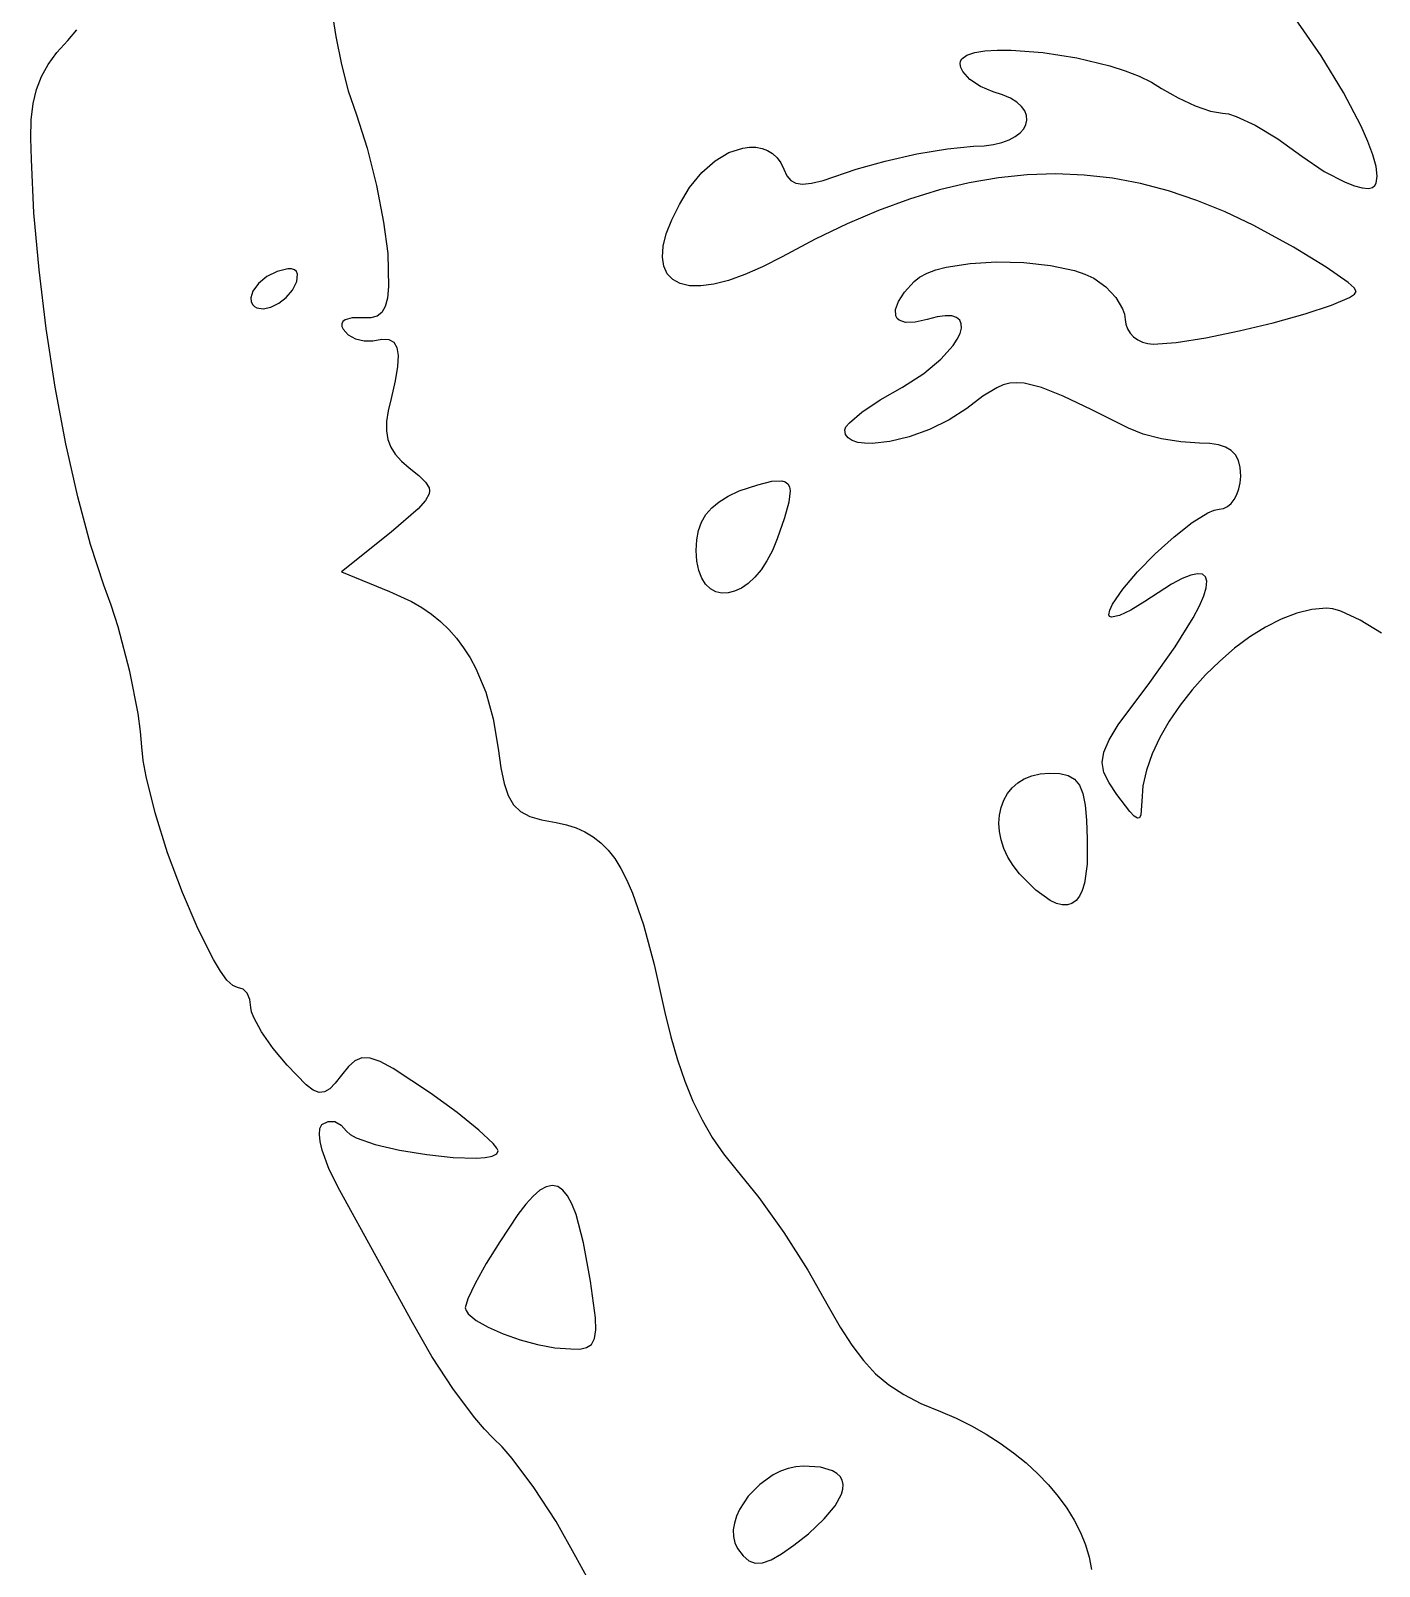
# Model space of a CAD drawing. Extents: x 239 to 1106, y -837 to 40.
# Drawn here: x 238.9 to 469.6, y -677 to -414.3 of the extents above; entities that cross this region are included whole.
import ezdxf

# ---------------------------------------------------------------- set-up
doc = ezdxf.new("R2010")
doc.units = 0

msp = doc.modelspace()

# ---------------------------------------------------------------- linework, layer by layer
at = {"layer": 'Layer 1'}
for p, q in [((290.348496, -410.200061), (291.115029, -415.291216)), ((459.682342, -418.628073), (455.272069, -412.299028)), ((245.250306, -415.99478), (246.79481, -414.151517)), ((243.420825, -418.060201), (245.250306, -415.99478)), ((291.115029, -415.291216), (292.085374, -420.098771)), ((402.161418, -417.749418), (404.269743, -417.607618)), ((404.269743, -417.607618), (406.668697, -417.613819)), ((406.668697, -417.613819), (412.078867, -418.04046)), ((240.780508, -422.151334), (241.93861, -420.082619)), ((241.93861, -420.082619), (243.420825, -418.060201)), ((292.085374, -420.098771), (293.259945, -424.580557)), ((397.932504, -419.945456), (398.008046, -419.518661)), ((398.047708, -420.603055), (397.932504, -419.945456)), ((398.008046, -419.518661), (398.229264, -419.137238)), ((398.229264, -419.137238), (399.076273, -418.506786)), ((399.076273, -418.506786), (400.408626, -418.04666)), ((400.408626, -418.04666), (402.161418, -417.749418)), ((412.078867, -418.04046), (417.872685, -418.969808)), ((417.872685, -418.969808), (423.530909, -420.342332)), ((463.513839, -424.884356), (459.682342, -418.628073)), ((239.923369, -424.355643), (240.780508, -422.151334)), ((398.377886, -421.290419), (398.047708, -420.603055)), ((399.590559, -422.66184), (398.377886, -421.290419)), ((401.385315, -423.874512), (399.590559, -422.66184)), ((423.530909, -420.342332), (426.14691, -421.176182)), ((426.14691, -421.176182), (428.534296, -422.098502)), ((428.534296, -422.098502), (430.628163, -423.10185)), ((239.344043, -426.784843), (239.923369, -424.355643)), ((293.259945, -424.580557), (294.639154, -428.694406)), ((403.576944, -424.743226), (401.385315, -423.874512)), ((405.185322, -425.266398), (403.576944, -424.743226)), ((406.522089, -425.872666), (405.185322, -425.266398)), ((430.628163, -423.10185), (432.363604, -424.178786)), ((432.363604, -424.178786), (435.225513, -425.792745)), ((466.538356, -430.664389), (463.513839, -424.884356)), ((239.019377, -429.528235), (239.344043, -426.784843)), ((407.593446, -426.545906), (406.522089, -425.872666)), ((408.405594, -427.269996), (407.593446, -426.545906)), ((408.964733, -428.028813), (408.405594, -427.269996)), ((409.277066, -428.806233), (408.964733, -428.028813)), ((435.225513, -425.792745), (438.113878, -427.142119)), ((438.113878, -427.142119), (440.737655, -428.068159)), ((440.737655, -428.068159), (442.805804, -428.412116)), ((238.926222, -432.675114), (239.019377, -429.528235)), ((294.639154, -428.694406), (296.469188, -434.382948)), ((408.795236, -431.088883), (409.186117, -430.352391)), ((409.186117, -430.352391), (409.348794, -429.586133)), ((409.348794, -429.586133), (409.277066, -428.806233)), ((442.805804, -428.412116), (443.816182, -428.553778)), ((443.816182, -428.553778), (445.120909, -428.963331)), ((445.120909, -428.963331), (448.414974, -430.493502)), ((448.414974, -430.493502), (452.291129, -432.817423)), ((467.676684, -433.249722), (466.538356, -430.664389)), ((239.041426, -436.31478), (238.926222, -432.675114)), ((405.073707, -433.414735), (406.315388, -432.958536)), ((406.315388, -432.958536), (407.353671, -432.408079)), ((407.353671, -432.408079), (408.182354, -431.779487)), ((408.182354, -431.779487), (408.795236, -431.088883)), ((452.291129, -432.817423), (456.352504, -435.749886)), ((468.527691, -435.564684), (467.676684, -433.249722)), ((296.469188, -434.382948), (298.061095, -440.759405)), ((355.987153, -436.539229), (358.37502, -435.144104)), ((358.37502, -435.144104), (360.749659, -434.374056)), ((360.749659, -434.374056), (361.894811, -434.230671)), ((361.894811, -434.230671), (362.992007, -434.252237)), ((362.992007, -434.252237), (364.026366, -434.441648)), ((364.026366, -434.441648), (364.983003, -434.801798)), ((364.983003, -434.801798), (365.847036, -435.335581)), ((365.847036, -435.335581), (366.603582, -436.045891)), ((385.069325, -436.596557), (390.488882, -435.397112)), ((390.488882, -435.397112), (395.749689, -434.515167)), ((395.749689, -434.515167), (400.190284, -434.056556)), ((400.190284, -434.056556), (402.004954, -433.979868)), ((402.004954, -433.979868), (403.634828, -433.760554)), ((403.634828, -433.760554), (405.073707, -433.414735)), ((456.352504, -435.749886), (460.193365, -438.373669)), ((469.062852, -437.55884), (468.527691, -435.564684)), ((239.482415, -445.485915), (239.041426, -436.31478)), ((351.647984, -441.112106), (353.70512, -438.53628)), ((353.70512, -438.53628), (355.987153, -436.539229)), ((366.603582, -436.045891), (367.237759, -436.935621)), ((367.237759, -436.935621), (367.734684, -438.007666)), ((367.734684, -438.007666), (368.291411, -439.118914)), ((374.481566, -439.912662), (380.152484, -438.007666)), ((380.152484, -438.007666), (385.069325, -436.596557)), ((460.193365, -438.373669), (463.796092, -440.23016)), ((469.253641, -439.181752), (469.062852, -437.55884)), ((298.061095, -440.759405), (299.282587, -447.030012)), ((349.903116, -444.00784), (351.647984, -441.112106)), ((368.291411, -439.118914), (368.960586, -439.912662)), ((368.960586, -439.912662), (369.828199, -440.388911)), ((369.828199, -440.388911), (370.98024, -440.547661)), ((370.98024, -440.547661), (372.502699, -440.388911)), ((372.502699, -440.388911), (374.481566, -439.912662)), ((399.465314, -440.329916), (394.392687, -441.546652)), ((404.462699, -439.467887), (399.465314, -440.329916)), ((409.397659, -438.960151), (404.462699, -439.467887)), ((414.283009, -438.806294), (409.397659, -438.960151)), ((419.131564, -439.005904), (414.283009, -438.806294)), ((423.95614, -439.558565), (419.131564, -439.005904)), ((428.769553, -440.463866), (423.95614, -439.558565)), ((433.584618, -441.721392), (428.769553, -440.463866)), ((463.796092, -440.23016), (465.367597, -440.82933)), ((465.367597, -440.82933), (466.710899, -441.187069)), ((466.710899, -441.187069), (467.769776, -441.286839)), ((467.769776, -441.286839), (468.488004, -441.112106)), ((468.488004, -441.112106), (468.83173, -440.809713)), ((468.83173, -440.809713), (469.071534, -440.382987)), ((469.071534, -440.382987), (469.253641, -439.181752)), ((389.232003, -443.118509), (383.970446, -445.045898)), ((394.392687, -441.546652), (389.232003, -443.118509)), ((438.414151, -443.33073), (433.584618, -441.721392)), ((443.270968, -445.291465), (438.414151, -443.33073)), ((240.346732, -455.232508), (239.482415, -445.485915)), ((348.576619, -446.656769), (349.903116, -444.00784)), ((383.970446, -445.045898), (378.595201, -447.329236)), ((448.167884, -447.603186), (443.270968, -445.291465)), ((299.282587, -447.030012), (300.001374, -452.401006)), ((347.132437, -451.179481), (347.656918, -449.050209)), ((347.656918, -449.050209), (348.576619, -446.656769)), ((378.595201, -447.329236), (373.093452, -449.968934)), ((454.950051, -451.35146), (448.167884, -447.603186)), ((346.991601, -453.035902), (347.132437, -451.179481)), ((373.093452, -449.968934), (367.452384, -452.965406)), ((460.515127, -454.72931), (454.950051, -451.35146)), ((300.001374, -452.401006), (300.133666, -458.089548)), ((347.222835, -454.61079), (346.991601, -453.035902)), ((367.452384, -452.965406), (364.137108, -454.683337)), ((395.551161, -454.768995), (399.614717, -454.118011)), ((399.614717, -454.118011), (404.141293, -453.847365)), ((404.141293, -453.847365), (408.826619, -453.960364)), ((408.826619, -453.960364), (413.366425, -454.460315)), ((241.58146, -465.256906), (240.346732, -455.232508)), ((279.315053, -456.370255), (277.881895, -457.552058)), ((281.09217, -455.50595), (279.315053, -456.370255)), ((282.891333, -455.016471), (281.09217, -455.50595)), ((283.55279, -455.024739), (282.891333, -455.016471)), ((284.055498, -455.18845), (283.55279, -455.024739)), ((284.399455, -455.497682), (284.055498, -455.18845)), ((284.584663, -455.942512), (284.399455, -455.497682)), ((284.47883, -457.19928), (284.584663, -455.942512)), ((347.814563, -455.895464), (347.222835, -454.61079)), ((348.755209, -456.881242), (347.814563, -455.895464)), ((350.033198, -457.559443), (348.755209, -456.881242)), ((358.287074, -457.022833), (355.775468, -457.66176)), ((361.078146, -456.032919), (358.287074, -457.022833)), ((364.137108, -454.683337), (361.078146, -456.032919)), ((390.030194, -457.19875), (390.989583, -456.451372)), ((390.989583, -456.451372), (392.254897, -455.797011)), ((392.254897, -455.797011), (393.788101, -455.236081)), ((393.788101, -455.236081), (395.551161, -454.768995)), ((413.366425, -454.460315), (417.45644, -455.350527)), ((417.45644, -455.350527), (419.237692, -455.943014)), ((419.237692, -455.943014), (420.792394, -456.634306)), ((420.792394, -456.634306), (422.820865, -458.133609)), ((464.281031, -457.366323), (460.515127, -454.72931)), ((276.924987, -458.839696), (276.57662, -460.0215)), ((277.881895, -457.552058), (276.924987, -458.839696)), ((282.648806, -459.942126), (283.734149, -458.686458)), ((283.734149, -458.686458), (284.47884, -457.19928)), ((284.47884, -457.19928), (284.47883, -457.19928)), ((300.133666, -458.089548), (299.951765, -460.050775)), ((351.636955, -457.921383), (350.033198, -457.559443)), ((353.554903, -457.958383), (351.636955, -457.921383)), ((355.775468, -457.66176), (353.554903, -457.958383)), ((387.366728, -460.633923), (388.414034, -459.017209)), ((388.414034, -459.017209), (390.030194, -457.19875)), ((422.820865, -458.133609), (424.531837, -459.950412)), ((465.307394, -458.291261), (464.281031, -457.366323)), ((464.521362, -459.928368), (465.368855, -459.365579)), ((465.665684, -458.892086), (465.307394, -458.291261)), ((465.368855, -459.365579), (465.665684, -458.892086)), ((276.57662, -460.0215), (276.649863, -460.640928)), ((276.649863, -460.640928), (276.858291, -461.127238)), ((276.858291, -461.127238), (277.184955, -461.486217)), ((277.184955, -461.486217), (277.612905, -461.723653)), ((277.612905, -461.723653), (278.704862, -461.857047)), ((278.704862, -461.857047), (279.998564, -461.573722)), ((279.998564, -461.573722), (281.358412, -460.919981)), ((281.358412, -460.919981), (282.648806, -459.942126)), ((299.578041, -461.50268), (298.992651, -462.504794)), ((299.951765, -460.050775), (299.578041, -461.50268)), ((386.875045, -462.005897), (387.366728, -460.633923)), ((386.925758, -463.090136), (386.875045, -462.005897)), ((424.531837, -459.950412), (425.713642, -461.87305)), ((425.713642, -461.87305), (426.039961, -462.807911)), ((456.914599, -462.741767), (461.432355, -461.255692)), ((461.432355, -461.255692), (464.521362, -459.928368)), ((292.336733, -464.063651), (292.156486, -464.439578)), ((292.156486, -464.439578), (292.168063, -464.881652)), ((292.168063, -464.881652), (292.381384, -465.383256)), ((292.69888, -463.760483), (292.336733, -464.063651)), ((293.929191, -463.398887), (292.69888, -463.760483)), ((295.768044, -463.407706), (293.929191, -463.398887)), ((297.107496, -463.397776), (295.768044, -463.407706)), ((298.17575, -463.116649), (297.107496, -463.397776)), ((298.992651, -462.504794), (298.17575, -463.116649)), ((387.150378, -463.51092), (386.925758, -463.090136)), ((387.505636, -463.843647), (387.150378, -463.51092)), ((388.601451, -464.223434), (387.505636, -463.843647)), ((390.199973, -464.186503), (388.601451, -464.223434)), ((392.287974, -463.68986), (390.199973, -464.186503)), ((393.98606, -463.243107), (392.287974, -463.68986)), ((395.381941, -463.052668), (393.98606, -463.243107)), ((396.484301, -463.097044), (395.381941, -463.052668)), ((397.301819, -463.354739), (396.484301, -463.097044)), ((397.843179, -463.804256), (397.301819, -463.354739)), ((398.117061, -464.424097), (397.843179, -463.804256)), ((398.132149, -465.192765), (398.117061, -464.424097)), ((426.039961, -462.807911), (426.154614, -463.689856)), ((426.154614, -463.689856), (426.256589, -464.519987)), ((426.256589, -464.519987), (426.547079, -465.303815)), ((445.656589, -465.661), (451.484032, -464.2543)), ((451.484032, -464.2543), (456.914599, -462.741767)), ((243.133683, -475.261455), (241.58146, -465.256906)), ((292.381384, -465.383256), (293.254508, -466.326936)), ((293.254508, -466.326936), (294.498049, -467.006034)), ((294.498049, -467.006034), (295.953257, -467.367629)), ((295.953257, -467.367629), (297.461384, -467.358806)), ((297.461384, -467.358806), (298.983839, -467.08871)), ((298.983839, -467.08871), (300.168951, -467.155958)), ((300.168951, -467.155958), (301.023334, -467.606852)), ((396.711457, -468.176759), (397.420665, -467.090593)), ((397.420665, -467.090593), (397.897123, -466.088763)), ((397.897123, -466.088763), (398.132149, -465.192765)), ((426.547079, -465.303815), (427.002934, -466.021497)), ((427.002934, -466.021497), (427.601003, -466.653189)), ((427.601003, -466.653189), (428.318133, -467.179047)), ((428.318133, -467.179047), (429.131174, -467.579229)), ((434.874829, -467.627735), (439.948209, -466.829576)), ((439.948209, -466.829576), (445.656589, -465.661)), ((301.023334, -467.606852), (301.553603, -468.487693)), ((301.553603, -468.487693), (301.766372, -469.844784)), ((301.766372, -469.844784), (301.668255, -471.724427)), ((394.629519, -470.51611), (396.711457, -468.176759)), ((429.131174, -467.579229), (430.016975, -467.833889)), ((430.016975, -467.833889), (430.952384, -467.923186)), ((430.952384, -467.923186), (434.874829, -467.627735)), ((301.668255, -471.724427), (301.265868, -474.172924)), ((391.720764, -472.934836), (394.629519, -470.51611)), ((244.950488, -484.948501), (243.133683, -475.261455)), ((301.265868, -474.172924), (300.565824, -477.236576)), ((384.249056, -477.43936), (388.054644, -475.26096)), ((388.054644, -475.26096), (391.720764, -472.934836)), ((404.176577, -475.371194), (401.823981, -476.818135)), ((405.294168, -474.906313), (404.176577, -475.371194)), ((406.423334, -474.618785), (405.294168, -474.906313)), ((407.602108, -474.512331), (406.423334, -474.618785)), ((408.868524, -474.590672), (407.602108, -474.512331)), ((411.81642, -475.316622), (408.868524, -474.590672)), ((415.571296, -476.826399), (411.81642, -475.316622)), ((300.565824, -477.236576), (300.05099, -479.320167)), ((381.104927, -479.564844), (384.249056, -477.43936)), ((401.823981, -476.818135), (399.061274, -478.92984)), ((420.437423, -479.14977), (415.571296, -476.826399)), ((300.05099, -479.320167), (299.780895, -481.152405)), ((378.966213, -481.372828), (381.104927, -479.564844)), ((399.061274, -478.92984), (396.057155, -480.893267)), ((426.719074, -482.3165), (420.437423, -479.14977)), ((299.780895, -481.152405), (299.762154, -482.772975)), ((299.762154, -482.772975), (300.001381, -484.221566)), ((378.176874, -482.59873), (378.381375, -482.075075)), ((378.3308, -483.363678), (378.176874, -482.59873)), ((378.381375, -482.075075), (378.966213, -481.372828)), ((392.702465, -482.519351), (389.228713, -483.76179)), ((396.057155, -480.893267), (392.702465, -482.519351)), ((429.250224, -483.308687), (426.719074, -482.3165)), ((432.363472, -484.115666), (429.250224, -483.308687)), ((246.978956, -494.020389), (244.950488, -484.948501)), ((300.001381, -484.221566), (300.50519, -485.537864)), ((300.50519, -485.537864), (301.280198, -486.761557)), ((378.773287, -483.969049), (378.3308, -483.363678)), ((379.475396, -484.420632), (378.773287, -483.969049)), ((380.408188, -484.724213), (379.475396, -484.420632)), ((381.542724, -484.885581), (380.408188, -484.724213)), ((382.850065, -484.910523), (381.542724, -484.885581)), ((385.86741, -484.574281), (382.850065, -484.910523)), ((389.228713, -483.76179), (385.86741, -484.574281)), ((435.688395, -484.658062), (432.363472, -484.115666)), ((438.854574, -484.8565), (435.688395, -484.658062)), ((440.616258, -484.925402), (438.854574, -484.8565)), ((442.100129, -485.143132), (440.616258, -484.925402)), ((443.319416, -485.526226), (442.100129, -485.143132)), ((444.287349, -486.091221), (443.319416, -485.526226)), ((301.280198, -486.761557), (302.333018, -487.932332)), ((302.333018, -487.932332), (303.670264, -489.089876)), ((445.017157, -486.854654), (444.287349, -486.091221)), ((445.522069, -487.83306), (445.017157, -486.854654)), ((445.815315, -489.042977), (445.522069, -487.83306)), ((303.670264, -489.089876), (305.331076, -490.419407)), ((305.331076, -490.419407), (306.479257, -491.524042)), ((445.910124, -490.50094), (445.815315, -489.042977)), ((445.833505, -491.634788), (445.910124, -490.50094)), ((306.479257, -491.524042), (307.078428, -492.522845)), ((307.092209, -493.534878), (306.484219, -494.679205)), ((307.078428, -492.522845), (307.160766, -493.019767)), ((307.160766, -493.019767), (307.092209, -493.534878)), ((358.259932, -493.918433), (360.11477, -493.042)), ((360.11477, -493.042), (363.310714, -491.981464)), ((363.310714, -491.981464), (365.732751, -491.383947)), ((365.732751, -491.383947), (367.427184, -491.315596)), ((367.427184, -491.315596), (368.016018, -491.500529)), ((368.016018, -491.500529), (368.440315, -491.842557)), ((368.440315, -491.842557), (368.705862, -492.349951)), ((368.818448, -493.030976), (368.607884, -494.946999)), ((368.705862, -492.349951), (368.818448, -493.030976)), ((444.81651, -494.487325), (445.270161, -493.651132)), ((445.270161, -493.651132), (445.614672, -492.692569)), ((445.614672, -492.692569), (445.833505, -491.634788)), ((249.166174, -502.179467), (246.978956, -494.020389)), ((305.218078, -496.074889), (300.565824, -500.096576)), ((306.484219, -494.679205), (305.218078, -496.074889)), ((354.435052, -497.063668), (355.436609, -495.909423)), ((355.436609, -495.909423), (356.706057, -494.867626)), ((356.706057, -494.867626), (358.259932, -493.918433)), ((368.607884, -494.946999), (367.854928, -497.656772)), ((440.294344, -496.771008), (441.377757, -496.307919)), ((441.377757, -496.307919), (442.241234, -496.14538)), ((442.241234, -496.14538), (442.966081, -496.030176)), ((442.966081, -496.030176), (443.647933, -495.699998)), ((443.647933, -495.699998), (444.270255, -495.177997)), ((444.270255, -495.177997), (444.81651, -494.487325)), ((353.169464, -499.788875), (353.68485, -498.350204)), ((353.68485, -498.350204), (354.435052, -497.063668)), ((367.854928, -497.656772), (366.60588, -501.22644)), ((434.522017, -500.89299), (437.619848, -498.451661)), ((437.619848, -498.451661), (440.294344, -496.771008)), ((300.565824, -500.096576), (292.099164, -506.869906)), ((352.777, -503.202), (352.87236, -501.399526)), ((352.87236, -501.399526), (353.169464, -499.788875)), ((366.60588, -501.22644), (365.799452, -503.226802)), ((431.305122, -503.800646), (434.522017, -500.89299)), ((251.459226, -509.12808), (249.166174, -502.179467)), ((352.888877, -505.071162), (352.77698, -503.20199)), ((352.77698, -503.20199), (352.777, -503.202)), ((365.799452, -503.226802), (364.877269, -504.992346)), ((428.273434, -506.880282), (431.305122, -503.800646)), ((292.099164, -506.869906), (300.283604, -510.256566)), ((353.209133, -506.659215), (352.888877, -505.071162)), ((353.714598, -507.969454), (353.209133, -506.659215)), ((363.862481, -506.519764), (362.77824, -507.80575)), ((364.877269, -504.992346), (363.862481, -506.519764)), ((425.731226, -509.837548), (428.273434, -506.880282)), ((252.69891, -512.573731), (251.459226, -509.12808)), ((354.382121, -509.005189), (353.714598, -507.969454)), ((355.18855, -509.769726), (354.382121, -509.005189)), ((361.647696, -508.846996), (360.494002, -509.640195)), ((362.77824, -507.80575), (361.647696, -508.846996)), ((434.092039, -508.978772), (429.541214, -511.9498)), ((435.891202, -508.03441), (434.092039, -508.978772)), ((437.372865, -507.443098), (435.891202, -508.03441)), ((438.537028, -507.19905), (437.372865, -507.443098)), ((439.383692, -507.296478), (438.537028, -507.19905)), ((439.912857, -507.729595), (439.383692, -507.296478)), ((440.124522, -508.492612), (439.912857, -507.729595)), ((440.018688, -509.579744), (440.124522, -508.492612)), ((300.283604, -510.256566), (304.09359, -511.964231)), ((304.09359, -511.964231), (305.839835, -512.988802)), ((356.110734, -510.266372), (355.18855, -509.769726)), ((357.125522, -510.498435), (356.110734, -510.266372)), ((358.209764, -510.469221), (357.125522, -510.498435)), ((359.340307, -510.182039), (358.209764, -510.469221)), ((360.494002, -509.640195), (359.340307, -510.182039)), ((423.982769, -512.378097), (425.731226, -509.837548)), ((429.541214, -511.9498), (427.142329, -513.413828)), ((438.854523, -512.703198), (439.595355, -510.985201)), ((439.595355, -510.985201), (440.018688, -509.579744)), ((253.862526, -516.26743), (252.69891, -512.573731)), ((305.839835, -512.988802), (307.480248, -514.128301)), ((307.480248, -514.128301), (309.014829, -515.383556)), ((423.332334, -514.20758), (423.501282, -513.400119)), ((423.460216, -514.527282), (423.332334, -514.20758)), ((423.826222, -514.648548), (423.460216, -514.527282)), ((423.501282, -513.400119), (423.982769, -512.378097)), ((425.166777, -514.348688), (423.826222, -514.648548)), ((427.142329, -513.413828), (425.166777, -514.348688)), ((434.727033, -519.674545), (437.796191, -514.727945)), ((437.796191, -514.727945), (438.854523, -512.703198)), ((455.500164, -513.941892), (452.847855, -514.965084)), ((458.091287, -513.300692), (455.500164, -513.941892)), ((460.58567, -513.07869), (458.091287, -513.300692)), ((461.687549, -513.219801), (460.58567, -513.07869)), ((463.050702, -513.625495), (461.687549, -513.219801)), ((466.335939, -515.124799), (463.050702, -513.625495)), ((255.868949, -523.909487), (253.862526, -516.26743)), ((309.014829, -515.383556), (310.443577, -516.755393)), ((310.443577, -516.755393), (311.766494, -518.244639)), ((450.169914, -516.33306), (447.501894, -518.008615)), ((452.847855, -514.965084), (450.169914, -516.33306)), ((469.991591, -517.364936), (466.335939, -515.124799)), ((311.766494, -518.244639), (312.983579, -519.85212)), ((312.983579, -519.85212), (314.094832, -521.578663)), ((430.38788, -525.7787), (434.727033, -519.674545)), ((444.879348, -519.954541), (442.337831, -522.13363)), ((447.501894, -518.008615), (444.879348, -519.954541)), ((314.094832, -521.578663), (315.100252, -523.425096)), ((442.337831, -522.13363), (439.912895, -524.508677)), ((257.293288, -531.075292), (255.868949, -523.909487)), ((315.100252, -523.425096), (316.793598, -527.480936)), ((439.912895, -524.508677), (437.640094, -527.042475)), ((316.793598, -527.480936), (318.063615, -532.026255)), ((424.981563, -533.063558), (430.38788, -525.7787)), ((437.640094, -527.042475), (435.554983, -529.697816)), ((435.554983, -529.697816), (433.693113, -532.437494)), ((257.729299, -534.173673), (257.293288, -531.075292)), ((318.063615, -532.026255), (318.910304, -537.067666)), ((423.392962, -535.621196), (424.981563, -533.063558)), ((433.693113, -532.437494), (432.090039, -535.224301)), ((257.950336, -536.78588), (257.729299, -534.173673)), ((422.485663, -537.702584), (423.392962, -535.621196)), ((432.090039, -535.224301), (430.781314, -538.021031)), ((258.183785, -539.155483), (257.950336, -536.78588)), ((318.910304, -537.067666), (319.357891, -540.403067)), ((422.213363, -539.49293), (422.485663, -537.702584)), ((430.781314, -538.021031), (429.802492, -540.790477)), ((258.653703, -541.878553), (258.183785, -539.155483)), ((319.357891, -540.403067), (319.898082, -543.060474)), ((422.529761, -541.177443), (422.213363, -539.49293)), ((429.802492, -540.790477), (429.189126, -543.495433)), ((260.1905, -548.105625), (258.653703, -541.878553)), ((319.898082, -543.060474), (320.597023, -545.129183)), ((406.810597, -543.816408), (407.7755, -542.959548)), ((407.7755, -542.959548), (408.899152, -542.261437)), ((408.899152, -542.261437), (410.176593, -541.740265)), ((410.176593, -541.740265), (411.602863, -541.414223)), ((411.602863, -541.414223), (413.173, -541.3015)), ((413.173, -541.3015), (414.979883, -541.393002)), ((414.979883, -541.393002), (416.409734, -541.716014)), ((416.409734, -541.716014), (417.508856, -542.343297)), ((417.508856, -542.343297), (418.323551, -543.347611)), ((418.323551, -543.347611), (418.900122, -544.801718)), ((423.388554, -542.94133), (422.529761, -541.177443)), ((424.74344, -544.9698), (423.388554, -542.94133)), ((429.189126, -543.495433), (428.97677, -546.09869)), ((320.597023, -545.129183), (321.520859, -546.698492)), ((404.918, -547.157586), (405.376887, -545.933618)), ((405.376887, -545.933618), (406.009406, -544.813828)), ((406.009406, -544.813828), (406.810597, -543.816408)), ((418.900122, -544.801718), (419.28487, -546.778378)), ((426.952709, -547.884626), (424.74344, -544.9698)), ((428.97677, -546.09869), (428.831249, -548.422612)), ((262.335833, -554.908166), (260.1905, -548.105625)), ((321.520859, -546.698492), (322.735736, -547.857698)), ((322.735736, -547.857698), (324.307801, -548.696098)), ((324.307801, -548.696098), (326.303198, -549.302988)), ((404.540969, -549.845302), (404.637707, -548.467544)), ((404.637707, -548.467544), (404.918, -547.157586)), ((419.28487, -546.778378), (419.524099, -549.350352)), ((427.695195, -548.67562), (426.952709, -547.884626)), ((428.235937, -549.026744), (427.695195, -548.67562)), ((428.6047, -548.941305), (428.235937, -549.026744)), ((428.831249, -548.422612), (428.6047, -548.941305)), ((326.303198, -549.302988), (328.788074, -549.767666)), ((328.788074, -549.767666), (330.569256, -550.147659)), ((330.569256, -550.147659), (332.216081, -550.664492)), ((332.216081, -550.664492), (333.73971, -551.33594)), ((333.73971, -551.33594), (335.151305, -552.179781)), ((404.632746, -551.27267), (404.540969, -549.845302)), ((404.918, -552.731456), (404.632746, -551.27267)), ((419.524099, -549.350352), (419.66411, -552.5904)), ((335.151305, -552.179781), (336.462028, -553.21379)), ((336.462028, -553.21379), (337.683042, -554.455746)), ((405.401692, -554.203473), (404.918, -552.731456)), ((406.088782, -555.670529), (405.401692, -554.203473)), ((419.66411, -552.5904), (419.653086, -556.850189)), ((264.864807, -561.727242), (262.335833, -554.908166)), ((337.683042, -554.455746), (338.825508, -555.923423)), ((338.825508, -555.923423), (339.900588, -557.6346)), ((406.984231, -557.114435), (406.088782, -555.670529)), ((419.653086, -556.850189), (419.205499, -560.104559)), ((339.900588, -557.6346), (340.919444, -559.607052)), ((408.093, -558.517), (406.984231, -557.114435)), ((408.09301, -558.51706), (408.093, -558.517)), ((410.882155, -561.295171), (408.09301, -558.51706)), ((267.552529, -568.003924), (264.864807, -561.727242)), ((340.919444, -559.607052), (341.893238, -561.858556)), ((341.893238, -561.858556), (343.750289, -567.269827)), ((413.314114, -563.067874), (410.882155, -561.295171)), ((418.822129, -561.354712), (418.334579, -562.35351)), ((419.205499, -560.104559), (418.822129, -561.354712)), ((414.392015, -563.577196), (413.314114, -563.067874)), ((415.375657, -563.835166), (414.392015, -563.577196)), ((416.263389, -563.841782), (415.375657, -563.835166)), ((417.053555, -563.597045), (416.263389, -563.841782)), ((417.744503, -563.100954), (417.053555, -563.597045)), ((418.334579, -562.35351), (417.744503, -563.100954)), ((343.750289, -567.269827), (345.561035, -574.010626)), ((270.174104, -573.179278), (267.552529, -568.003924)), ((271.389807, -575.179292), (270.174104, -573.179278)), ((272.504637, -576.694374), (271.389807, -575.179292)), ((345.561035, -574.010626), (347.414774, -582.223166)), ((273.490484, -577.654659), (272.504637, -576.694374)), ((274.319236, -577.99028), (273.490484, -577.654659)), ((275.267328, -578.241634), (274.319236, -577.99028)), ((275.977294, -578.942779), (275.267328, -578.241634)), ((276.422676, -580.014339), (275.977294, -578.942779)), ((276.577016, -581.37694), (276.422676, -580.014339)), ((276.704898, -582.137065), (276.577016, -581.37694)), ((277.070904, -583.118777), (276.704898, -582.137065)), ((278.411458, -585.57499), (277.070904, -583.118777)), ((347.414774, -582.223166), (348.422395, -586.419566)), ((280.387011, -588.40162), (278.411458, -585.57499)), ((348.422395, -586.419566), (349.549077, -590.341463)), ((282.785896, -591.25471), (280.387011, -588.40162)), ((294.401121, -590.496237), (293.286555, -591.484014)), ((295.58183, -590.011168), (294.401121, -590.496237)), ((296.967588, -590.055265), (295.58183, -590.011168)), ((298.697301, -590.654986), (296.967588, -590.055265)), ((300.909874, -591.83679), (298.697301, -590.654986)), ((349.549077, -590.341463), (350.80805, -594.005393)), ((286.066728, -594.614915), (282.785896, -591.25471)), ((292.099226, -592.94804), (291.027665, -594.333794)), ((293.286555, -591.484014), (292.099226, -592.94804)), ((307.339226, -596.05248), (300.909874, -591.83679)), ((287.270583, -595.51119), (286.066728, -594.614915)), ((288.289228, -595.911371), (287.270583, -595.51119)), ((289.202041, -595.835303), (288.289228, -595.911371)), ((290.088395, -595.30283), (289.202041, -595.835303)), ((291.027665, -594.333794), (290.088395, -595.30283)), ((311.885643, -599.381817), (307.339226, -596.05248)), ((350.80805, -594.005393), (352.212542, -597.427891)), ((352.212542, -597.427891), (353.775781, -600.625492)), ((288.40612, -602.108135), (288.712596, -601.4147)), ((288.712596, -601.4147), (289.810616, -600.876714)), ((289.810616, -600.876714), (290.935093, -600.920811)), ((290.935093, -600.920811), (292.006655, -601.494076)), ((292.006655, -601.494076), (292.945926, -602.54359)), ((315.558938, -602.367196), (311.885643, -599.381817)), ((353.775781, -600.625492), (355.510997, -603.614732)), ((288.32454, -603.099225), (288.40612, -602.108135)), ((288.454626, -604.341667), (288.32454, -603.099225)), ((292.945926, -602.54359), (293.563079, -603.127326)), ((293.563079, -603.127326), (294.628783, -603.707755)), ((294.628783, -603.707755), (297.836299, -604.819005)), ((318.015153, -604.66466), (315.558938, -602.367196)), ((355.510997, -603.614732), (357.431418, -606.412145)), ((288.78315, -605.78916), (288.454626, -604.341667)), ((289.982593, -609.11409), (288.78315, -605.78916)), ((297.836299, -604.819005), (302.029386, -605.797962)), ((302.029386, -605.797962), (306.668957, -606.565254)), ((306.668957, -606.565254), (311.215925, -607.041503)), ((317.875697, -606.803377), (318.640438, -606.43792)), ((318.679367, -605.447937), (318.015153, -604.66466)), ((318.640438, -606.43792), (318.910326, -605.93025)), ((318.910326, -605.93025), (318.679367, -605.447937)), ((357.431418, -606.412145), (359.550274, -609.034266)), ((291.817036, -612.7036), (289.982593, -609.11409)), ((311.215925, -607.041503), (315.1312, -607.147336)), ((315.1312, -607.147336), (316.683489, -607.036541)), ((316.683489, -607.036541), (317.875697, -606.803377)), ((359.550274, -609.034266), (363.488147, -613.884953)), ((328.137004, -611.849152), (327.130486, -612.061435)), ((329.070761, -612.033331), (328.137004, -611.849152)), ((304.234836, -635.2814), (291.817036, -612.7036)), ((324.872711, -613.660505), (323.608226, -615.039851)), ((326.044593, -612.666459), (324.872711, -613.660505)), ((327.130486, -612.061435), (326.044593, -612.666459)), ((329.938373, -612.617692), (329.070761, -612.033331)), ((330.746454, -613.605955), (329.938373, -612.617692)), ((331.501618, -615.001841), (330.746454, -613.605955)), ((363.488147, -613.884953), (367.769975, -619.899799)), ((322.244522, -616.800778), (319.193, -621.452492)), ((323.608226, -615.039851), (322.244522, -616.800778)), ((332.21048, -616.80907), (331.501618, -615.001841)), ((333.515757, -621.672438), (332.21048, -616.80907)), ((319.193, -621.452492), (316.838212, -625.200756)), ((334.7152, -628.225822), (333.515757, -621.672438)), ((367.769975, -619.899799), (371.893053, -626.337978)), ((316.838212, -625.200756), (314.959673, -628.578604)), ((371.893053, -626.337978), (375.354674, -632.458666)), ((314.959673, -628.578604), (313.716132, -631.215622)), ((334.7152, -628.225842), (334.7152, -628.225822)), ((335.535411, -634.478821), (334.7152, -628.225842)), ((313.716132, -631.215622), (313.26634, -632.741392)), ((313.26634, -632.741392), (313.394773, -633.239208)), ((375.354674, -632.458666), (377.406296, -636.082347)), ((307.546547, -641.106635), (304.234836, -635.2814)), ((313.394773, -633.239208), (313.764639, -633.773818)), ((313.764639, -633.773818), (315.136063, -634.915384)), ((315.136063, -634.915384), (317.195404, -636.090023)), ((335.578407, -636.550286), (335.535411, -634.478821)), ((317.195404, -636.090023), (319.757453, -637.221667)), ((319.757453, -637.221667), (322.636999, -638.234248)), ((322.636999, -638.234248), (325.648835, -639.0517)), ((334.830959, -639.013114), (335.350204, -638.033054)), ((335.350204, -638.033054), (335.578407, -636.550286)), ((377.406296, -636.082347), (379.385157, -639.170249)), ((325.648835, -639.0517), (328.607752, -639.597954)), ((328.607752, -639.597954), (331.32854, -639.796942)), ((331.32854, -639.796942), (332.839971, -639.809069)), ((332.839971, -639.809069), (334.000829, -639.576456)), ((334.000829, -639.576456), (334.830959, -639.013114)), ((379.385157, -639.170249), (381.377248, -641.795131)), ((311.255126, -646.746652), (307.546547, -641.106635)), ((381.377248, -641.795131), (383.468558, -644.029754)), ((383.468558, -644.029754), (385.745076, -645.946878)), ((385.745076, -645.946878), (388.292791, -647.619264)), ((314.910785, -651.592918), (311.255126, -646.746652)), ((388.292791, -647.619264), (391.197694, -649.119674)), ((391.197694, -649.119674), (394.545774, -650.520866)), ((394.545774, -650.520866), (397.255814, -651.656575)), ((316.578211, -653.528228), (314.910785, -651.592918)), ((318.063736, -655.0369), (316.578211, -653.528228)), ((397.255814, -651.656575), (399.874905, -652.939045)), ((399.874905, -652.939045), (402.391472, -654.356287)), ((319.561391, -656.558264), (318.063736, -655.0369)), ((321.260788, -658.529414), (319.561391, -656.558264)), ((402.391472, -654.356287), (404.793938, -655.896313)), ((404.793938, -655.896313), (407.070728, -657.547132)), ((325.013457, -663.50358), (321.260788, -658.529414)), ((407.070728, -657.547132), (409.210267, -659.296757)), ((409.210267, -659.296757), (411.200978, -661.133199)), ((365.944527, -661.325206), (363.630529, -662.960109)), ((367.193717, -660.701645), (365.944527, -661.325206)), ((368.483421, -660.232699), (367.193717, -660.701645)), ((369.79793, -659.937386), (368.483421, -660.232699)), ((371.121534, -659.834722), (369.79793, -659.937386)), ((374.005491, -660.04253), (371.121534, -659.834722)), ((376.095699, -660.65052), (374.005491, -660.04253)), ((376.843146, -661.097348), (376.095699, -660.65052)), ((377.392156, -661.63554), (376.843146, -661.097348)), ((377.742729, -662.262202), (377.392156, -661.63554)), ((411.200978, -661.133199), (413.031287, -663.044468)), ((328.819041, -669.324406), (325.013457, -663.50358)), ((363.630529, -662.960109), (361.667103, -664.985272)), ((377.603822, -664.64407), (377.848562, -663.769361)), ((377.894864, -662.974441), (377.742729, -662.262202)), ((377.848562, -663.769361), (377.894864, -662.974441)), ((413.031287, -663.044468), (414.689616, -665.018577)), ((361.667103, -664.985272), (360.179924, -667.24856)), ((374.64049, -668.882912), (376.519031, -666.621277)), ((376.519031, -666.621277), (377.603822, -664.64407)), ((414.689616, -665.018577), (416.164392, -667.043536)), ((416.164392, -667.043536), (417.444038, -669.107356)), ((332.174836, -675.3569), (328.819041, -669.324406)), ((359.294669, -669.597838), (359.117037, -670.75718)), ((359.654201, -668.421958), (359.294669, -669.597838)), ((360.179924, -667.24856), (359.654201, -668.421958)), ((371.9682, -671.405822), (374.64049, -668.882912)), ((417.444038, -669.107356), (418.516979, -671.198048)), ((359.117037, -670.75718), (359.137014, -671.88097)), ((359.137014, -671.88097), (359.37031, -672.95019)), ((369.444135, -673.37862), (371.968134, -671.405822)), ((371.968134, -671.405822), (371.9682, -671.405822)), ((418.516979, -671.198048), (419.371638, -673.303624)), ((359.37031, -672.95019), (359.832634, -673.945822)), ((359.832634, -673.945822), (360.782377, -675.214168)), ((365.573524, -675.85578), (367.333545, -674.858632)), ((367.333545, -674.858632), (369.444135, -673.37862)), ((419.371638, -673.303624), (419.996441, -675.412095)), ((335.960565, -682.220643), (332.174836, -675.3569)), ((360.782377, -675.214168), (361.7685, -676.049258)), ((361.7685, -676.049258), (362.85384, -676.441171)), ((362.85384, -676.441171), (364.101235, -676.379986)), ((364.101235, -676.379986), (365.573524, -675.85578)), ((419.996441, -675.412095), (420.379811, -677.511472))]:
    msp.add_line(p, q, dxfattribs=at)

doc.saveas('drawing.dxf')
